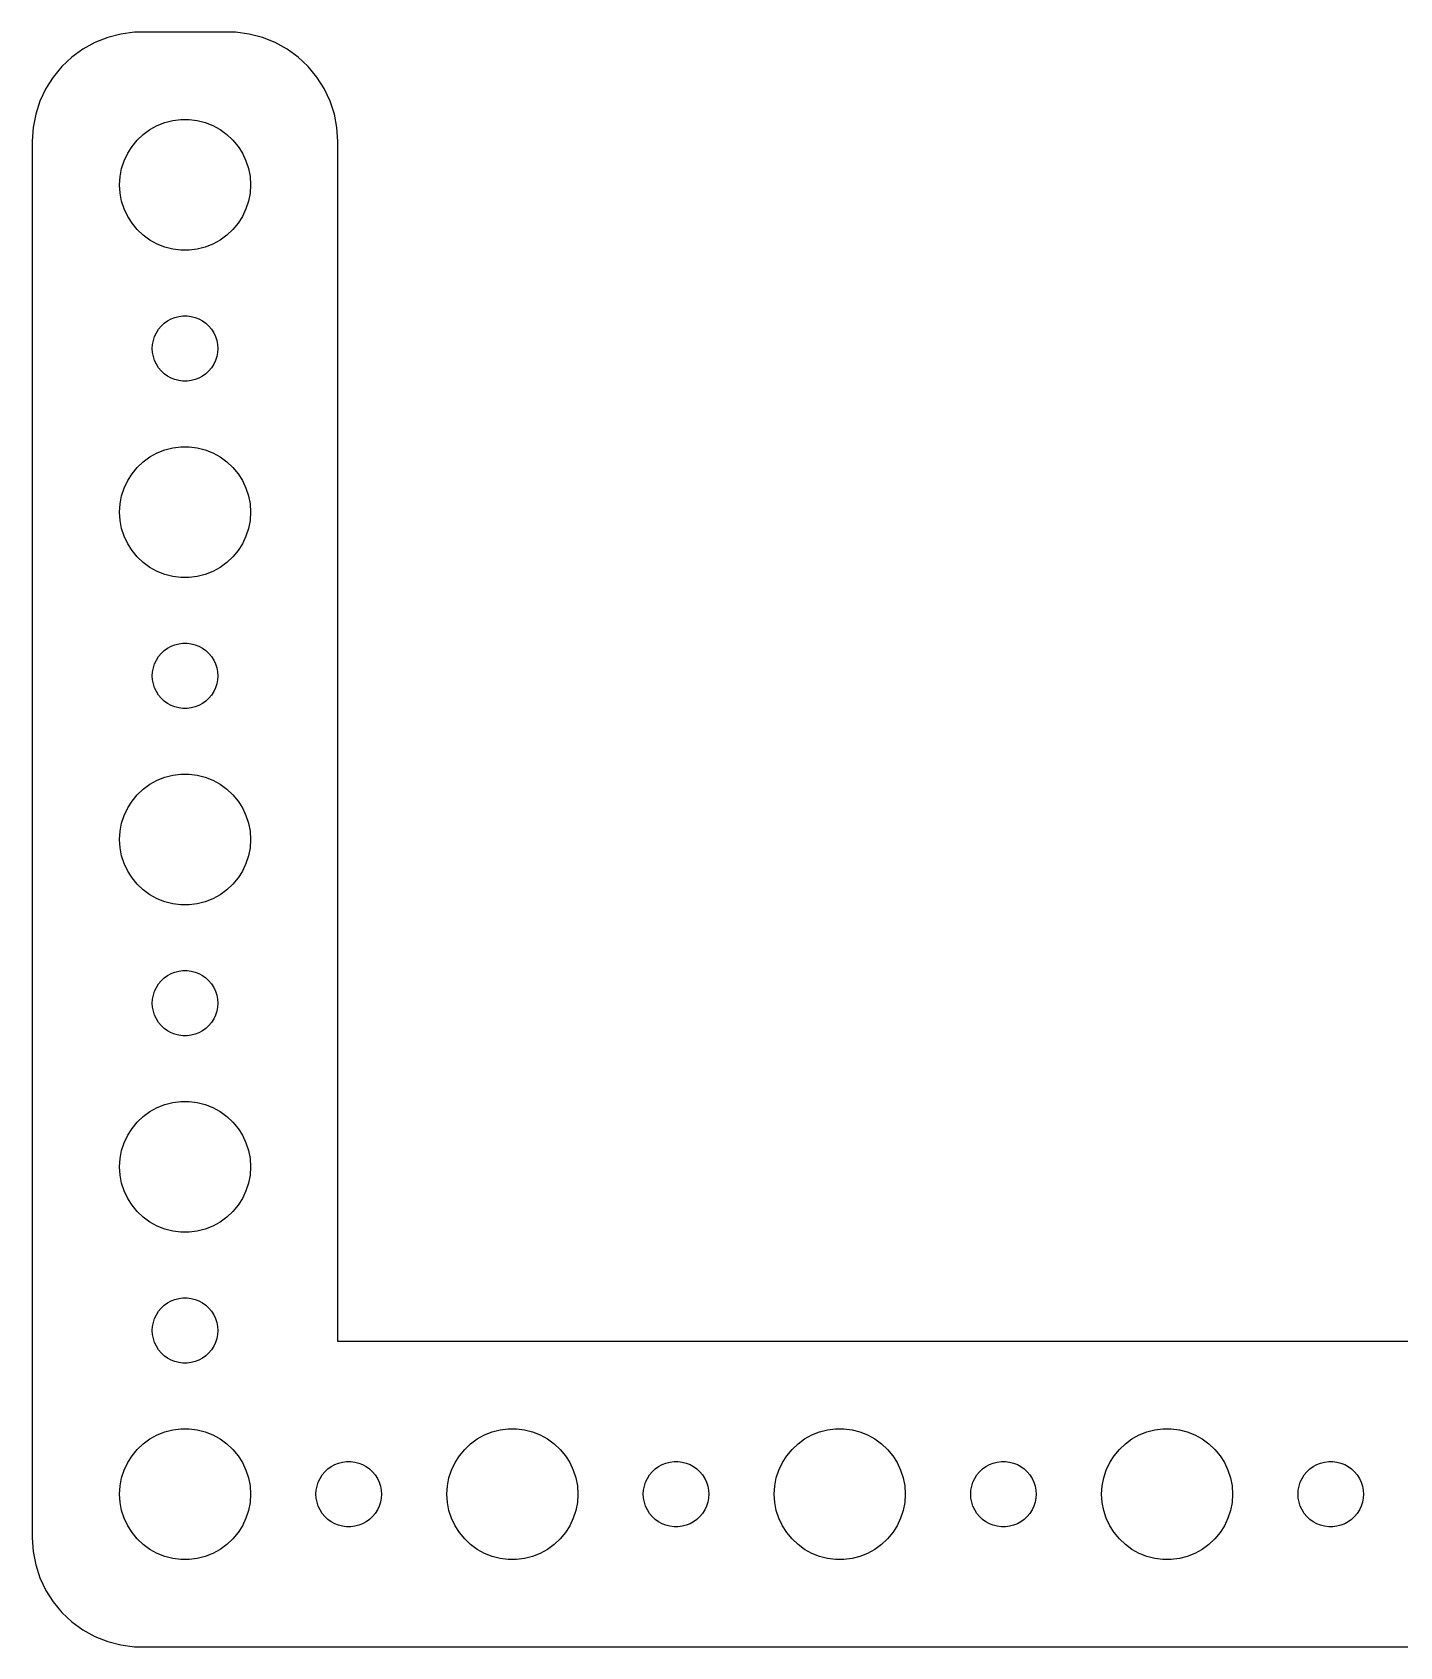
# Model space of a CAD drawing. Header units: metres. Extents: x -67 to 67, y -37 to 37.
# Drawn here: x -67 to -4.3, y -37 to 37 of the extents above; entities that cross this region are included whole.
import ezdxf

# ---------------------------------------------------------------- set-up
doc = ezdxf.new("R2010")
doc.units = ezdxf.units.M

msp = doc.modelspace()

# ---------------------------------------------------------------- linework, layer by layer
for p, q in [((-62.3139, 36.9901), (-62.9369, 36.9114)), ((-57.686, 36.9901), (-62.3139, 36.9901)), ((-57.0631, 36.9114), (-57.686, 36.9901)), ((-64.1289, 36.5241), (-64.6791, 36.2216)), ((-63.5451, 36.7553), (-64.1289, 36.5241)), ((-62.9369, 36.9114), (-63.5451, 36.7553)), ((-56.4549, 36.7553), (-57.0631, 36.9114)), ((-55.8711, 36.5241), (-56.4549, 36.7553)), ((-55.3209, 36.2216), (-55.8711, 36.5241)), ((-65.1871, 35.8526), (-65.6448, 35.4227)), ((-64.6791, 36.2216), (-65.1871, 35.8526)), ((-54.8129, 35.8526), (-55.3209, 36.2216)), ((-54.3551, 35.4227), (-54.8129, 35.8526)), ((-66.0451, 34.9389), (-66.3815, 34.4088)), ((-65.6448, 35.4227), (-66.0451, 34.9389)), ((-53.9549, 34.9389), (-54.3551, 35.4227)), ((-53.6185, 34.4088), (-53.9549, 34.9389)), ((-66.3815, 34.4088), (-66.6489, 33.8406)), ((-53.3511, 33.8406), (-53.6185, 34.4088)), ((-66.6489, 33.8406), (-66.8429, 33.2434)), ((-53.1571, 33.2434), (-53.3511, 33.8406)), ((-66.9606, 32.6267), (-67, 32)), ((-66.8429, 33.2434), (-66.9606, 32.6267)), ((-61.6075, 32.533), (-61.2773, 32.7145)), ((-61.2773, 32.7145), (-60.927, 32.8532)), ((-60.927, 32.8532), (-60.5621, 32.9469)), ((-60.5621, 32.9469), (-60.1884, 32.9941)), ((-60.1884, 32.9941), (-59.8116, 32.9941)), ((-59.8116, 32.9941), (-59.4379, 32.9469)), ((-59.4379, 32.9469), (-59.0729, 32.8532)), ((-59.0729, 32.8532), (-58.7227, 32.7145)), ((-58.7227, 32.7145), (-58.3925, 32.533)), ((-53.0394, 32.6267), (-53.1571, 33.2434)), ((-53, 32), (-53.0394, 32.6267)), ((-67, 32), (-67, -32)), ((-62.427, 31.7634), (-62.1869, 32.0536)), ((-62.1869, 32.0536), (-61.9123, 32.3115)), ((-61.9123, 32.3115), (-61.6075, 32.533)), ((-58.3925, 32.533), (-58.0877, 32.3115)), ((-58.0877, 32.3115), (-57.8131, 32.0536)), ((-57.8131, 32.0536), (-57.5729, 31.7634)), ((-53, -23.0099), (-53, 32)), ((-62.9057, 30.7461), (-62.7893, 31.1044)), ((-62.7893, 31.1044), (-62.6289, 31.4453)), ((-62.6289, 31.4453), (-62.427, 31.7634)), ((-57.5729, 31.7634), (-57.3711, 31.4453)), ((-57.3711, 31.4453), (-57.2107, 31.1044)), ((-57.2107, 31.1044), (-57.0942, 30.7461)), ((-63, 30), (-62.9763, 30.376)), ((-62.9763, 30.376), (-62.9057, 30.7461)), ((-57.0942, 30.7461), (-57.0237, 30.376)), ((-57.0237, 30.376), (-57, 30)), ((-62.9763, 29.624), (-63, 30)), ((-62.9057, 29.2539), (-62.9763, 29.624)), ((-57.0237, 29.624), (-57.0942, 29.2539)), ((-57, 30), (-57.0237, 29.624)), ((-62.7893, 28.8956), (-62.9057, 29.2539)), ((-62.6289, 28.5547), (-62.7893, 28.8956)), ((-57.2107, 28.8956), (-57.3711, 28.5547)), ((-57.0942, 29.2539), (-57.2107, 28.8956)), ((-62.427, 28.2366), (-62.6289, 28.5547)), ((-62.1869, 27.9464), (-62.427, 28.2366)), ((-57.5729, 28.2366), (-57.8131, 27.9464)), ((-57.3711, 28.5547), (-57.5729, 28.2366)), ((-61.9123, 27.6884), (-62.1869, 27.9464)), ((-61.6075, 27.467), (-61.9123, 27.6884)), ((-61.2773, 27.2855), (-61.6075, 27.467)), ((-58.3925, 27.467), (-58.7227, 27.2855)), ((-58.0877, 27.6884), (-58.3925, 27.467)), ((-57.8131, 27.9464), (-58.0877, 27.6884)), ((-60.927, 27.1468), (-61.2773, 27.2855)), ((-60.5621, 27.0531), (-60.927, 27.1468)), ((-60.1884, 27.0059), (-60.5621, 27.0531)), ((-59.8116, 27.0059), (-60.1884, 27.0059)), ((-59.4379, 27.0531), (-59.8116, 27.0059)), ((-59.0729, 27.1468), (-59.4379, 27.0531)), ((-58.7227, 27.2855), (-59.0729, 27.1468)), ((-60.9561, 23.6558), (-60.8037, 23.7665)), ((-60.8037, 23.7665), (-60.6387, 23.8572)), ((-60.6387, 23.8572), (-60.4635, 23.9266)), ((-60.4635, 23.9266), (-60.2811, 23.9734)), ((-60.2811, 23.9734), (-60.0942, 23.997)), ((-60.0942, 23.997), (-59.9058, 23.997)), ((-59.9058, 23.997), (-59.7189, 23.9734)), ((-59.7189, 23.9734), (-59.5365, 23.9266)), ((-59.5365, 23.9266), (-59.3613, 23.8572)), ((-59.3613, 23.8572), (-59.1963, 23.7665)), ((-59.1963, 23.7665), (-59.0439, 23.6558)), ((-61.4529, 22.873), (-61.3947, 23.0522)), ((-61.3947, 23.0522), (-61.3145, 23.2226)), ((-61.3145, 23.2226), (-61.2135, 23.3817)), ((-61.2135, 23.3817), (-61.0934, 23.5268)), ((-61.0934, 23.5268), (-60.9561, 23.6558)), ((-59.0439, 23.6558), (-58.9065, 23.5268)), ((-58.9065, 23.5268), (-58.7865, 23.3817)), ((-58.7865, 23.3817), (-58.6855, 23.2226)), ((-58.6855, 23.2226), (-58.6053, 23.0522)), ((-58.6053, 23.0522), (-58.5471, 22.873)), ((-61.5, 22.5), (-61.4882, 22.688)), ((-61.4882, 22.312), (-61.5, 22.5)), ((-61.4882, 22.688), (-61.4529, 22.873)), ((-61.4529, 22.127), (-61.4882, 22.312)), ((-58.5471, 22.873), (-58.5118, 22.688)), ((-58.5118, 22.312), (-58.5471, 22.127)), ((-58.5118, 22.688), (-58.5, 22.5)), ((-58.5, 22.5), (-58.5118, 22.312)), ((-61.3947, 21.9478), (-61.4529, 22.127)), ((-61.3145, 21.7774), (-61.3947, 21.9478)), ((-61.2135, 21.6183), (-61.3145, 21.7774)), ((-61.0934, 21.4732), (-61.2135, 21.6183)), ((-60.9561, 21.3442), (-61.0934, 21.4732)), ((-58.9065, 21.4732), (-59.0439, 21.3442)), ((-58.7865, 21.6183), (-58.9065, 21.4732)), ((-58.6855, 21.7774), (-58.7865, 21.6183)), ((-58.6053, 21.9478), (-58.6855, 21.7774)), ((-58.5471, 22.127), (-58.6053, 21.9478)), ((-60.8037, 21.2335), (-60.9561, 21.3442)), ((-60.6387, 21.1427), (-60.8037, 21.2335)), ((-60.4635, 21.0734), (-60.6387, 21.1427)), ((-60.2811, 21.0266), (-60.4635, 21.0734)), ((-60.0942, 21.003), (-60.2811, 21.0266)), ((-59.9058, 21.003), (-60.0942, 21.003)), ((-59.7189, 21.0266), (-59.9058, 21.003)), ((-59.5365, 21.0734), (-59.7189, 21.0266)), ((-59.3613, 21.1427), (-59.5365, 21.0734)), ((-59.1963, 21.2335), (-59.3613, 21.1427)), ((-59.0439, 21.3442), (-59.1963, 21.2335)), ((-61.2773, 17.7145), (-60.927, 17.8532)), ((-60.927, 17.8532), (-60.5621, 17.9469)), ((-60.5621, 17.9469), (-60.1884, 17.9941)), ((-60.1884, 17.9941), (-59.8116, 17.9941)), ((-59.8116, 17.9941), (-59.4379, 17.9469)), ((-59.4379, 17.9469), (-59.0729, 17.8532)), ((-59.0729, 17.8532), (-58.7227, 17.7145)), ((-62.427, 16.7634), (-62.1869, 17.0536)), ((-62.1869, 17.0536), (-61.9123, 17.3115)), ((-61.9123, 17.3115), (-61.6075, 17.533)), ((-61.6075, 17.533), (-61.2773, 17.7145)), ((-58.7227, 17.7145), (-58.3925, 17.533)), ((-58.3925, 17.533), (-58.0877, 17.3115)), ((-58.0877, 17.3115), (-57.8131, 17.0536)), ((-57.8131, 17.0536), (-57.5729, 16.7634)), ((-62.7893, 16.1044), (-62.6289, 16.4453)), ((-62.6289, 16.4453), (-62.427, 16.7634)), ((-57.5729, 16.7634), (-57.3711, 16.4453)), ((-57.3711, 16.4453), (-57.2107, 16.1044)), ((-62.9763, 15.376), (-62.9057, 15.7461)), ((-62.9057, 15.7461), (-62.7893, 16.1044)), ((-57.2107, 16.1044), (-57.0942, 15.7461)), ((-57.0942, 15.7461), (-57.0237, 15.376)), ((-63, 15), (-62.9763, 15.376)), ((-62.9763, 14.624), (-63, 15)), ((-57.0237, 15.376), (-57, 15)), ((-57, 15), (-57.0237, 14.624)), ((-62.9057, 14.2539), (-62.9763, 14.624)), ((-62.7893, 13.8956), (-62.9057, 14.2539)), ((-57.0942, 14.2539), (-57.2107, 13.8956)), ((-57.0237, 14.624), (-57.0942, 14.2539)), ((-62.6289, 13.5547), (-62.7893, 13.8956)), ((-62.427, 13.2366), (-62.6289, 13.5547)), ((-57.3711, 13.5547), (-57.5729, 13.2366)), ((-57.2107, 13.8956), (-57.3711, 13.5547)), ((-62.1869, 12.9464), (-62.427, 13.2366)), ((-61.9123, 12.6884), (-62.1869, 12.9464)), ((-61.6075, 12.467), (-61.9123, 12.6884)), ((-58.0877, 12.6884), (-58.3925, 12.467)), ((-57.8131, 12.9464), (-58.0877, 12.6884)), ((-57.5729, 13.2366), (-57.8131, 12.9464)), ((-61.2773, 12.2855), (-61.6075, 12.467)), ((-60.927, 12.1468), (-61.2773, 12.2855)), ((-60.5621, 12.0531), (-60.927, 12.1468)), ((-60.1884, 12.0059), (-60.5621, 12.0531)), ((-59.8116, 12.0059), (-60.1884, 12.0059)), ((-59.4379, 12.0531), (-59.8116, 12.0059)), ((-59.0729, 12.1468), (-59.4379, 12.0531)), ((-58.7227, 12.2855), (-59.0729, 12.1468)), ((-58.3925, 12.467), (-58.7227, 12.2855)), ((-60.6387, 8.85724), (-60.4635, 8.92657)), ((-60.4635, 8.92657), (-60.2811, 8.97342)), ((-60.2811, 8.97342), (-60.0942, 8.99704)), ((-60.0942, 8.99704), (-59.9058, 8.99704)), ((-59.9058, 8.99704), (-59.7189, 8.97342)), ((-59.7189, 8.97342), (-59.5365, 8.92657)), ((-59.5365, 8.92657), (-59.3613, 8.85724)), ((-61.3947, 8.05219), (-61.3145, 8.22263)), ((-61.3145, 8.22263), (-61.2135, 8.38167)), ((-61.2135, 8.38167), (-61.0934, 8.52681)), ((-61.0934, 8.52681), (-60.9561, 8.65576)), ((-60.9561, 8.65576), (-60.8037, 8.76648)), ((-60.8037, 8.76648), (-60.6387, 8.85724)), ((-59.3613, 8.85724), (-59.1963, 8.76648)), ((-59.1963, 8.76648), (-59.0439, 8.65576)), ((-59.0439, 8.65576), (-58.9065, 8.52681)), ((-58.9065, 8.52681), (-58.7865, 8.38167)), ((-58.7865, 8.38167), (-58.6855, 8.22263)), ((-58.6855, 8.22263), (-58.6053, 8.05219)), ((-61.5, 7.5), (-61.4882, 7.68799)), ((-61.4882, 7.312), (-61.5, 7.5)), ((-61.4882, 7.68799), (-61.4529, 7.87303)), ((-61.4529, 7.87303), (-61.3947, 8.05219)), ((-58.6053, 8.05219), (-58.5471, 7.87303)), ((-58.5471, 7.87303), (-58.5118, 7.68799)), ((-58.5118, 7.68799), (-58.5, 7.5)), ((-58.5, 7.5), (-58.5118, 7.312)), ((-61.4529, 7.12695), (-61.4882, 7.312)), ((-61.3947, 6.9478), (-61.4529, 7.12695)), ((-61.3145, 6.77736), (-61.3947, 6.9478)), ((-61.2135, 6.61832), (-61.3145, 6.77736)), ((-58.6855, 6.77736), (-58.7865, 6.61832)), ((-58.6053, 6.9478), (-58.6855, 6.77736)), ((-58.5471, 7.12695), (-58.6053, 6.9478)), ((-58.5118, 7.312), (-58.5471, 7.12695)), ((-61.0934, 6.47318), (-61.2135, 6.61832)), ((-60.9561, 6.34422), (-61.0934, 6.47318)), ((-60.8037, 6.23351), (-60.9561, 6.34422)), ((-60.6387, 6.14275), (-60.8037, 6.23351)), ((-60.4635, 6.07341), (-60.6387, 6.14275)), ((-60.2811, 6.02657), (-60.4635, 6.07341)), ((-60.0942, 6.00294), (-60.2811, 6.02657)), ((-59.9058, 6.00294), (-60.0942, 6.00294)), ((-59.7189, 6.02657), (-59.9058, 6.00294)), ((-59.5365, 6.07341), (-59.7189, 6.02657)), ((-59.3613, 6.14275), (-59.5365, 6.07341)), ((-59.1963, 6.23351), (-59.3613, 6.14275)), ((-59.0439, 6.34422), (-59.1963, 6.23351)), ((-58.9065, 6.47318), (-59.0439, 6.34422)), ((-58.7865, 6.61832), (-58.9065, 6.47318)), ((-60.5621, 2.94685), (-60.1884, 2.99408)), ((-60.1884, 2.99408), (-59.8116, 2.99408)), ((-59.8116, 2.99408), (-59.4379, 2.94685)), ((-62.1869, 2.05363), (-61.9123, 2.31154)), ((-61.9123, 2.31154), (-61.6075, 2.53297)), ((-61.6075, 2.53297), (-61.2773, 2.71448)), ((-61.2773, 2.71448), (-60.927, 2.85316)), ((-60.927, 2.85316), (-60.5621, 2.94685)), ((-59.4379, 2.94685), (-59.0729, 2.85316)), ((-59.0729, 2.85316), (-58.7227, 2.71448)), ((-58.7227, 2.71448), (-58.3925, 2.53297)), ((-58.3925, 2.53297), (-58.0877, 2.31154)), ((-58.0877, 2.31154), (-57.8131, 2.05363)), ((-62.6289, 1.44525), (-62.427, 1.76335)), ((-62.427, 1.76335), (-62.1869, 2.05363)), ((-57.8131, 2.05363), (-57.5729, 1.76335)), ((-57.5729, 1.76335), (-57.3711, 1.44525)), ((-62.9763, 0.37599), (-62.9057, 0.74606)), ((-62.9057, 0.74606), (-62.7893, 1.10437)), ((-62.7893, 1.10437), (-62.6289, 1.44525)), ((-57.3711, 1.44525), (-57.2107, 1.10437)), ((-57.2107, 1.10437), (-57.0942, 0.74606)), ((-57.0942, 0.74606), (-57.0237, 0.37599)), ((-63, 0), (-62.9763, 0.37599)), ((-62.9763, -0.37599), (-63, 0)), ((-57.0237, 0.37599), (-57, 0)), ((-57, 0), (-57.0237, -0.37599)), ((-62.9057, -0.74606), (-62.9763, -0.37599)), ((-57.0237, -0.37599), (-57.0942, -0.74606)), ((-62.7893, -1.10437), (-62.9057, -0.74606)), ((-62.6289, -1.44525), (-62.7893, -1.10437)), ((-62.427, -1.76335), (-62.6289, -1.44525)), ((-57.3711, -1.44525), (-57.5729, -1.76335)), ((-57.2107, -1.10437), (-57.3711, -1.44525)), ((-57.0942, -0.74606), (-57.2107, -1.10437)), ((-62.1869, -2.05363), (-62.427, -1.76335)), ((-61.9123, -2.31154), (-62.1869, -2.05363)), ((-57.8131, -2.05363), (-58.0877, -2.31154)), ((-57.5729, -1.76335), (-57.8131, -2.05363)), ((-61.6075, -2.53297), (-61.9123, -2.31154)), ((-61.2773, -2.71448), (-61.6075, -2.53297)), ((-60.927, -2.85316), (-61.2773, -2.71448)), ((-60.5621, -2.94685), (-60.927, -2.85316)), ((-60.1884, -2.99408), (-60.5621, -2.94685)), ((-59.4379, -2.94685), (-59.8116, -2.99408)), ((-59.0729, -2.85316), (-59.4379, -2.94685)), ((-58.7227, -2.71448), (-59.0729, -2.85316)), ((-58.3925, -2.53297), (-58.7227, -2.71448)), ((-58.0877, -2.31154), (-58.3925, -2.53297)), ((-59.8116, -2.99408), (-60.1884, -2.99408)), ((-61.3145, -6.77736), (-61.2135, -6.61832)), ((-61.2135, -6.61832), (-61.0934, -6.47318)), ((-61.0934, -6.47318), (-60.9561, -6.34422)), ((-60.9561, -6.34422), (-60.8037, -6.23351)), ((-60.8037, -6.23351), (-60.6387, -6.14275)), ((-60.6387, -6.14275), (-60.4635, -6.07341)), ((-60.4635, -6.07341), (-60.2811, -6.02657)), ((-60.2811, -6.02657), (-60.0942, -6.00294)), ((-60.0942, -6.00294), (-59.9058, -6.00294)), ((-59.9058, -6.00294), (-59.7189, -6.02657)), ((-59.7189, -6.02657), (-59.5365, -6.07341)), ((-59.5365, -6.07341), (-59.3613, -6.14275)), ((-59.3613, -6.14275), (-59.1963, -6.23351)), ((-59.1963, -6.23351), (-59.0439, -6.34422)), ((-59.0439, -6.34422), (-58.9065, -6.47318)), ((-58.9065, -6.47318), (-58.7865, -6.61832)), ((-58.7865, -6.61832), (-58.6855, -6.77736)), ((-61.5, -7.5), (-61.4882, -7.312)), ((-61.4882, -7.312), (-61.4529, -7.12695)), ((-61.4529, -7.12695), (-61.3947, -6.9478)), ((-61.3947, -6.9478), (-61.3145, -6.77736)), ((-58.6855, -6.77736), (-58.6053, -6.9478)), ((-58.6053, -6.9478), (-58.5471, -7.12695)), ((-58.5471, -7.12695), (-58.5118, -7.312)), ((-58.5118, -7.312), (-58.5, -7.5)), ((-61.4882, -7.68799), (-61.5, -7.5)), ((-61.4529, -7.87303), (-61.4882, -7.68799)), ((-61.3947, -8.05219), (-61.4529, -7.87303)), ((-61.3145, -8.22263), (-61.3947, -8.05219)), ((-58.6053, -8.05219), (-58.6855, -8.22263)), ((-58.5471, -7.87303), (-58.6053, -8.05219)), ((-58.5118, -7.68799), (-58.5471, -7.87303)), ((-58.5, -7.5), (-58.5118, -7.68799)), ((-61.2135, -8.38167), (-61.3145, -8.22263)), ((-61.0934, -8.52681), (-61.2135, -8.38167)), ((-60.9561, -8.65576), (-61.0934, -8.52681)), ((-60.8037, -8.76648), (-60.9561, -8.65576)), ((-60.6387, -8.85724), (-60.8037, -8.76648)), ((-60.4635, -8.92657), (-60.6387, -8.85724)), ((-59.3613, -8.85724), (-59.5365, -8.92657)), ((-59.1963, -8.76648), (-59.3613, -8.85724)), ((-59.0439, -8.65576), (-59.1963, -8.76648)), ((-58.9065, -8.52681), (-59.0439, -8.65576)), ((-58.7865, -8.38167), (-58.9065, -8.52681)), ((-58.6855, -8.22263), (-58.7865, -8.38167)), ((-60.2811, -8.97342), (-60.4635, -8.92657)), ((-60.0942, -8.99704), (-60.2811, -8.97342)), ((-59.9058, -8.99704), (-60.0942, -8.99704)), ((-59.7189, -8.97342), (-59.9058, -8.99704)), ((-59.5365, -8.92657), (-59.7189, -8.97342)), ((-61.9123, -12.6884), (-61.6075, -12.467)), ((-61.6075, -12.467), (-61.2773, -12.2855)), ((-61.2773, -12.2855), (-60.927, -12.1468)), ((-60.927, -12.1468), (-60.5621, -12.0531)), ((-60.5621, -12.0531), (-60.1884, -12.0059)), ((-60.1884, -12.0059), (-59.8116, -12.0059)), ((-59.8116, -12.0059), (-59.4379, -12.0531)), ((-59.4379, -12.0531), (-59.0729, -12.1468)), ((-59.0729, -12.1468), (-58.7227, -12.2855)), ((-58.7227, -12.2855), (-58.3925, -12.467)), ((-58.3925, -12.467), (-58.0877, -12.6884)), ((-62.6289, -13.5547), (-62.427, -13.2366)), ((-62.427, -13.2366), (-62.1869, -12.9464)), ((-62.1869, -12.9464), (-61.9123, -12.6884)), ((-58.0877, -12.6884), (-57.8131, -12.9464)), ((-57.8131, -12.9464), (-57.5729, -13.2366)), ((-57.5729, -13.2366), (-57.3711, -13.5547)), ((-62.9057, -14.2539), (-62.7893, -13.8956)), ((-62.7893, -13.8956), (-62.6289, -13.5547)), ((-57.3711, -13.5547), (-57.2107, -13.8956)), ((-57.2107, -13.8956), (-57.0942, -14.2539)), ((-63, -15), (-62.9763, -14.624)), ((-62.9763, -14.624), (-62.9057, -14.2539)), ((-57.0942, -14.2539), (-57.0237, -14.624)), ((-57.0237, -14.624), (-57, -15)), ((-62.9763, -15.376), (-63, -15)), ((-62.9057, -15.7461), (-62.9763, -15.376)), ((-57.0237, -15.376), (-57.0942, -15.7461)), ((-57, -15), (-57.0237, -15.376)), ((-62.7893, -16.1044), (-62.9057, -15.7461)), ((-62.6289, -16.4453), (-62.7893, -16.1044)), ((-57.2107, -16.1044), (-57.3711, -16.4453)), ((-57.0942, -15.7461), (-57.2107, -16.1044)), ((-62.427, -16.7634), (-62.6289, -16.4453)), ((-62.1869, -17.0536), (-62.427, -16.7634)), ((-57.5729, -16.7634), (-57.8131, -17.0536)), ((-57.3711, -16.4453), (-57.5729, -16.7634)), ((-61.9123, -17.3115), (-62.1869, -17.0536)), ((-61.6075, -17.533), (-61.9123, -17.3115)), ((-61.2773, -17.7145), (-61.6075, -17.533)), ((-60.927, -17.8532), (-61.2773, -17.7145)), ((-58.7227, -17.7145), (-59.0729, -17.8532)), ((-58.3925, -17.533), (-58.7227, -17.7145)), ((-58.0877, -17.3115), (-58.3925, -17.533)), ((-57.8131, -17.0536), (-58.0877, -17.3115)), ((-60.5621, -17.9469), (-60.927, -17.8532)), ((-60.1884, -17.9941), (-60.5621, -17.9469)), ((-59.8116, -17.9941), (-60.1884, -17.9941)), ((-59.4379, -17.9469), (-59.8116, -17.9941)), ((-59.0729, -17.8532), (-59.4379, -17.9469)), ((-61.0934, -21.4732), (-60.9561, -21.3442)), ((-60.9561, -21.3442), (-60.8037, -21.2335)), ((-60.8037, -21.2335), (-60.6387, -21.1427)), ((-60.6387, -21.1427), (-60.4635, -21.0734)), ((-60.4635, -21.0734), (-60.2811, -21.0266)), ((-60.2811, -21.0266), (-60.0942, -21.003)), ((-60.0942, -21.003), (-59.9058, -21.003)), ((-59.9058, -21.003), (-59.7189, -21.0266)), ((-59.7189, -21.0266), (-59.5365, -21.0734)), ((-59.5365, -21.0734), (-59.3613, -21.1427)), ((-59.3613, -21.1427), (-59.1963, -21.2335)), ((-59.1963, -21.2335), (-59.0439, -21.3442)), ((-59.0439, -21.3442), (-58.9065, -21.4732)), ((-61.4882, -22.312), (-61.4529, -22.127)), ((-61.4529, -22.127), (-61.3947, -21.9478)), ((-61.3947, -21.9478), (-61.3145, -21.7774)), ((-61.3145, -21.7774), (-61.2135, -21.6183)), ((-61.2135, -21.6183), (-61.0934, -21.4732)), ((-58.9065, -21.4732), (-58.7865, -21.6183)), ((-58.7865, -21.6183), (-58.6855, -21.7774)), ((-58.6855, -21.7774), (-58.6053, -21.9478)), ((-58.6053, -21.9478), (-58.5471, -22.127)), ((-58.5471, -22.127), (-58.5118, -22.312)), ((-61.5, -22.5), (-61.4882, -22.312)), ((-61.4882, -22.688), (-61.5, -22.5)), ((-61.4529, -22.873), (-61.4882, -22.688)), ((-61.3947, -23.0522), (-61.4529, -22.873)), ((-58.5471, -22.873), (-58.6053, -23.0522)), ((-58.5118, -22.688), (-58.5471, -22.873)), ((-58.5118, -22.312), (-58.5, -22.5)), ((-58.5, -22.5), (-58.5118, -22.688)), ((-61.3145, -23.2226), (-61.3947, -23.0522)), ((-61.2135, -23.3817), (-61.3145, -23.2226)), ((-61.0934, -23.5268), (-61.2135, -23.3817)), ((-60.9561, -23.6558), (-61.0934, -23.5268)), ((-60.8037, -23.7665), (-60.9561, -23.6558)), ((-59.0439, -23.6558), (-59.1963, -23.7665)), ((-58.9065, -23.5268), (-59.0439, -23.6558)), ((-58.7865, -23.3817), (-58.9065, -23.5268)), ((-58.6855, -23.2226), (-58.7865, -23.3817)), ((-58.6053, -23.0522), (-58.6855, -23.2226)), ((62.3139, -23.0099), (-53, -23.0099)), ((-60.6387, -23.8572), (-60.8037, -23.7665)), ((-60.4635, -23.9266), (-60.6387, -23.8572)), ((-60.2811, -23.9734), (-60.4635, -23.9266)), ((-60.0942, -23.997), (-60.2811, -23.9734)), ((-59.9058, -23.997), (-60.0942, -23.997)), ((-59.7189, -23.9734), (-59.9058, -23.997)), ((-59.5365, -23.9266), (-59.7189, -23.9734)), ((-59.3613, -23.8572), (-59.5365, -23.9266)), ((-59.1963, -23.7665), (-59.3613, -23.8572)), ((-61.6075, -27.467), (-61.2773, -27.2855)), ((-61.2773, -27.2855), (-60.927, -27.1468)), ((-60.927, -27.1468), (-60.5621, -27.0531)), ((-60.5621, -27.0531), (-60.1884, -27.0059)), ((-60.1884, -27.0059), (-59.8116, -27.0059)), ((-59.8116, -27.0059), (-59.4379, -27.0531)), ((-59.4379, -27.0531), (-59.0729, -27.1468)), ((-59.0729, -27.1468), (-58.7227, -27.2855)), ((-58.7227, -27.2855), (-58.3925, -27.467)), ((-46.6075, -27.467), (-46.2773, -27.2855)), ((-46.2773, -27.2855), (-45.927, -27.1468)), ((-45.927, -27.1468), (-45.5621, -27.0531)), ((-45.5621, -27.0531), (-45.1884, -27.0059)), ((-45.1884, -27.0059), (-44.8116, -27.0059)), ((-44.8116, -27.0059), (-44.4379, -27.0531)), ((-44.4379, -27.0531), (-44.0729, -27.1468)), ((-44.0729, -27.1468), (-43.7227, -27.2855)), ((-43.7227, -27.2855), (-43.3925, -27.467)), ((-31.6075, -27.467), (-31.2773, -27.2855)), ((-31.2773, -27.2855), (-30.927, -27.1468)), ((-30.927, -27.1468), (-30.5621, -27.0531)), ((-30.5621, -27.0531), (-30.1884, -27.0059)), ((-30.1884, -27.0059), (-29.8116, -27.0059)), ((-29.8116, -27.0059), (-29.4379, -27.0531)), ((-29.4379, -27.0531), (-29.0729, -27.1468)), ((-29.0729, -27.1468), (-28.7227, -27.2855)), ((-28.7227, -27.2855), (-28.3925, -27.467)), ((-16.6075, -27.467), (-16.2773, -27.2855)), ((-16.2773, -27.2855), (-15.927, -27.1468)), ((-15.927, -27.1468), (-15.5621, -27.0531)), ((-15.5621, -27.0531), (-15.1884, -27.0059)), ((-15.1884, -27.0059), (-14.8116, -27.0059)), ((-14.8116, -27.0059), (-14.4379, -27.0531)), ((-14.4379, -27.0531), (-14.0729, -27.1468)), ((-14.0729, -27.1468), (-13.7227, -27.2855)), ((-13.7227, -27.2855), (-13.3925, -27.467)), ((-62.427, -28.2366), (-62.1869, -27.9464)), ((-62.1869, -27.9464), (-61.9123, -27.6884)), ((-61.9123, -27.6884), (-61.6075, -27.467)), ((-58.3925, -27.467), (-58.0877, -27.6884)), ((-58.0877, -27.6884), (-57.8131, -27.9464)), ((-57.8131, -27.9464), (-57.5729, -28.2366)), ((-47.427, -28.2366), (-47.1869, -27.9464)), ((-47.1869, -27.9464), (-46.9123, -27.6884)), ((-46.9123, -27.6884), (-46.6075, -27.467)), ((-43.3925, -27.467), (-43.0877, -27.6884)), ((-43.0877, -27.6884), (-42.8131, -27.9464)), ((-42.8131, -27.9464), (-42.5729, -28.2366)), ((-32.427, -28.2366), (-32.1869, -27.9464)), ((-32.1869, -27.9464), (-31.9123, -27.6884)), ((-31.9123, -27.6884), (-31.6075, -27.467)), ((-28.3925, -27.467), (-28.0877, -27.6884)), ((-28.0877, -27.6884), (-27.8131, -27.9464)), ((-27.8131, -27.9464), (-27.5729, -28.2366)), ((-17.427, -28.2366), (-17.1869, -27.9464)), ((-17.1869, -27.9464), (-16.9123, -27.6884)), ((-16.9123, -27.6884), (-16.6075, -27.467)), ((-13.3925, -27.467), (-13.0877, -27.6884)), ((-13.0877, -27.6884), (-12.8131, -27.9464)), ((-12.8131, -27.9464), (-12.5729, -28.2366)), ((-62.7893, -28.8956), (-62.6289, -28.5547)), ((-62.6289, -28.5547), (-62.427, -28.2366)), ((-57.5729, -28.2366), (-57.3711, -28.5547)), ((-57.3711, -28.5547), (-57.2107, -28.8956)), ((-53.5934, -28.9732), (-53.4561, -28.8442)), ((-53.4561, -28.8442), (-53.3037, -28.7335)), ((-53.3037, -28.7335), (-53.1387, -28.6427)), ((-53.1387, -28.6427), (-52.9635, -28.5734)), ((-52.9635, -28.5734), (-52.7811, -28.5266)), ((-52.7811, -28.5266), (-52.5942, -28.503)), ((-52.5942, -28.503), (-52.4058, -28.503)), ((-52.4058, -28.503), (-52.2189, -28.5266)), ((-52.2189, -28.5266), (-52.0365, -28.5734)), ((-52.0365, -28.5734), (-51.8613, -28.6427)), ((-51.8613, -28.6427), (-51.6963, -28.7335)), ((-51.6963, -28.7335), (-51.5439, -28.8442)), ((-51.5439, -28.8442), (-51.4065, -28.9732)), ((-47.7893, -28.8956), (-47.6289, -28.5547)), ((-47.6289, -28.5547), (-47.427, -28.2366)), ((-42.5729, -28.2366), (-42.3711, -28.5547)), ((-42.3711, -28.5547), (-42.2107, -28.8956)), ((-38.5934, -28.9732), (-38.4561, -28.8442)), ((-38.4561, -28.8442), (-38.3037, -28.7335)), ((-38.3037, -28.7335), (-38.1387, -28.6427)), ((-38.1387, -28.6427), (-37.9635, -28.5734)), ((-37.9635, -28.5734), (-37.7811, -28.5266)), ((-37.7811, -28.5266), (-37.5942, -28.503)), ((-37.5942, -28.503), (-37.4058, -28.503)), ((-37.4058, -28.503), (-37.2189, -28.5266)), ((-37.2189, -28.5266), (-37.0365, -28.5734)), ((-37.0365, -28.5734), (-36.8613, -28.6427)), ((-36.8613, -28.6427), (-36.6963, -28.7335)), ((-36.6963, -28.7335), (-36.5439, -28.8442)), ((-36.5439, -28.8442), (-36.4065, -28.9732)), ((-32.7893, -28.8956), (-32.6289, -28.5547)), ((-32.6289, -28.5547), (-32.427, -28.2366)), ((-27.5729, -28.2366), (-27.3711, -28.5547)), ((-27.3711, -28.5547), (-27.2107, -28.8956)), ((-23.5934, -28.9732), (-23.4561, -28.8442)), ((-23.4561, -28.8442), (-23.3037, -28.7335)), ((-23.3037, -28.7335), (-23.1387, -28.6427)), ((-23.1387, -28.6427), (-22.9635, -28.5734)), ((-22.9635, -28.5734), (-22.7811, -28.5266)), ((-22.7811, -28.5266), (-22.5942, -28.503)), ((-22.5942, -28.503), (-22.4058, -28.503)), ((-22.4058, -28.503), (-22.2189, -28.5266)), ((-22.2189, -28.5266), (-22.0365, -28.5734)), ((-22.0365, -28.5734), (-21.8613, -28.6427)), ((-21.8613, -28.6427), (-21.6963, -28.7335)), ((-21.6963, -28.7335), (-21.5439, -28.8442)), ((-21.5439, -28.8442), (-21.4065, -28.9732)), ((-17.7893, -28.8956), (-17.6289, -28.5547)), ((-17.6289, -28.5547), (-17.427, -28.2366)), ((-12.5729, -28.2366), (-12.3711, -28.5547)), ((-12.3711, -28.5547), (-12.2107, -28.8956)), ((-8.59344, -28.9732), (-8.45613, -28.8442)), ((-8.45613, -28.8442), (-8.30373, -28.7335)), ((-8.30373, -28.7335), (-8.13866, -28.6427)), ((-8.13866, -28.6427), (-7.96352, -28.5734)), ((-7.96352, -28.5734), (-7.78107, -28.5266)), ((-7.78107, -28.5266), (-7.59418, -28.503)), ((-7.59418, -28.503), (-7.40581, -28.503)), ((-7.40581, -28.503), (-7.21892, -28.5266)), ((-7.21892, -28.5266), (-7.03647, -28.5734)), ((-7.03647, -28.5734), (-6.86133, -28.6427)), ((-6.86133, -28.6427), (-6.69626, -28.7335)), ((-6.69626, -28.7335), (-6.54385, -28.8442)), ((-6.54385, -28.8442), (-6.40654, -28.9732)), ((-62.9763, -29.624), (-62.9057, -29.2539)), ((-62.9057, -29.2539), (-62.7893, -28.8956)), ((-57.2107, -28.8956), (-57.0942, -29.2539)), ((-57.0942, -29.2539), (-57.0237, -29.624)), ((-53.9529, -29.627), (-53.8947, -29.4478)), ((-53.8947, -29.4478), (-53.8145, -29.2774)), ((-53.8145, -29.2774), (-53.7135, -29.1183)), ((-53.7135, -29.1183), (-53.5934, -28.9732)), ((-51.4065, -28.9732), (-51.2865, -29.1183)), ((-51.2865, -29.1183), (-51.1855, -29.2774)), ((-51.1855, -29.2774), (-51.1053, -29.4478)), ((-51.1053, -29.4478), (-51.0471, -29.627)), ((-47.9763, -29.624), (-47.9057, -29.2539)), ((-47.9057, -29.2539), (-47.7893, -28.8956)), ((-42.2107, -28.8956), (-42.0942, -29.2539)), ((-42.0942, -29.2539), (-42.0237, -29.624)), ((-38.9529, -29.627), (-38.8947, -29.4478)), ((-38.8947, -29.4478), (-38.8145, -29.2774)), ((-38.8145, -29.2774), (-38.7135, -29.1183)), ((-38.7135, -29.1183), (-38.5934, -28.9732)), ((-36.4065, -28.9732), (-36.2865, -29.1183)), ((-36.2865, -29.1183), (-36.1855, -29.2774)), ((-36.1855, -29.2774), (-36.1053, -29.4478)), ((-36.1053, -29.4478), (-36.0471, -29.627)), ((-32.9763, -29.624), (-32.9057, -29.2539)), ((-32.9057, -29.2539), (-32.7893, -28.8956)), ((-27.2107, -28.8956), (-27.0942, -29.2539)), ((-27.0942, -29.2539), (-27.0237, -29.624)), ((-23.9529, -29.627), (-23.8947, -29.4478)), ((-23.8947, -29.4478), (-23.8145, -29.2774)), ((-23.8145, -29.2774), (-23.7135, -29.1183)), ((-23.7135, -29.1183), (-23.5934, -28.9732)), ((-21.4065, -28.9732), (-21.2865, -29.1183)), ((-21.2865, -29.1183), (-21.1855, -29.2774)), ((-21.1855, -29.2774), (-21.1053, -29.4478)), ((-21.1053, -29.4478), (-21.0471, -29.627)), ((-17.9763, -29.624), (-17.9057, -29.2539)), ((-17.9057, -29.2539), (-17.7893, -28.8956)), ((-12.2107, -28.8956), (-12.0942, -29.2539)), ((-12.0942, -29.2539), (-12.0237, -29.624)), ((-8.95287, -29.627), (-8.89465, -29.4478)), ((-8.89465, -29.4478), (-8.81445, -29.2774)), ((-8.81445, -29.2774), (-8.71352, -29.1183)), ((-8.71352, -29.1183), (-8.59344, -28.9732)), ((-6.40654, -28.9732), (-6.28647, -29.1183)), ((-6.28647, -29.1183), (-6.18553, -29.2774)), ((-6.18553, -29.2774), (-6.10533, -29.4478)), ((-6.10533, -29.4478), (-6.04712, -29.627)), ((-63, -30), (-62.9763, -29.624)), ((-62.9763, -30.376), (-63, -30)), ((-57.0237, -29.624), (-57, -30)), ((-57, -30), (-57.0237, -30.376)), ((-54, -30), (-53.9882, -29.812)), ((-53.9882, -30.188), (-54, -30)), ((-53.9882, -29.812), (-53.9529, -29.627)), ((-53.9529, -30.373), (-53.9882, -30.188)), ((-51.0471, -29.627), (-51.0118, -29.812)), ((-51.0118, -30.188), (-51.0471, -30.373)), ((-51.0118, -29.812), (-51, -30)), ((-51, -30), (-51.0118, -30.188)), ((-48, -30), (-47.9763, -29.624)), ((-47.9763, -30.376), (-48, -30)), ((-42.0237, -29.624), (-42, -30)), ((-42, -30), (-42.0237, -30.376)), ((-39, -30), (-38.9882, -29.812)), ((-38.9882, -30.188), (-39, -30)), ((-38.9882, -29.812), (-38.9529, -29.627)), ((-38.9529, -30.373), (-38.9882, -30.188)), ((-36.0471, -29.627), (-36.0118, -29.812)), ((-36.0118, -30.188), (-36.0471, -30.373)), ((-36.0118, -29.812), (-36, -30)), ((-36, -30), (-36.0118, -30.188)), ((-33, -30), (-32.9763, -29.624)), ((-32.9763, -30.376), (-33, -30)), ((-27.0237, -29.624), (-27, -30)), ((-27, -30), (-27.0237, -30.376)), ((-24, -30), (-23.9882, -29.812)), ((-23.9882, -30.188), (-24, -30)), ((-23.9882, -29.812), (-23.9529, -29.627)), ((-23.9529, -30.373), (-23.9882, -30.188)), ((-21.0471, -29.627), (-21.0118, -29.812)), ((-21.0118, -30.188), (-21.0471, -30.373)), ((-21.0118, -29.812), (-21, -30)), ((-21, -30), (-21.0118, -30.188)), ((-18, -30), (-17.9763, -29.624)), ((-17.9763, -30.376), (-18, -30)), ((-12.0237, -29.624), (-12, -30)), ((-12, -30), (-12.0237, -30.376)), ((-9, -30), (-8.98816, -29.812)), ((-8.98816, -30.188), (-9, -30)), ((-8.98816, -29.812), (-8.95287, -29.627)), ((-8.95287, -30.373), (-8.98816, -30.188)), ((-6.04712, -29.627), (-6.01183, -29.812)), ((-6.01183, -30.188), (-6.04712, -30.373)), ((-6.01183, -29.812), (-6, -30)), ((-6, -30), (-6.01183, -30.188)), ((-62.9057, -30.7461), (-62.9763, -30.376)), ((-62.7893, -31.1044), (-62.9057, -30.7461)), ((-57.0942, -30.7461), (-57.2107, -31.1044)), ((-57.0237, -30.376), (-57.0942, -30.7461)), ((-53.8947, -30.5522), (-53.9529, -30.373)), ((-53.8145, -30.7226), (-53.8947, -30.5522)), ((-53.7135, -30.8817), (-53.8145, -30.7226)), ((-53.5934, -31.0268), (-53.7135, -30.8817)), ((-53.4561, -31.1558), (-53.5934, -31.0268)), ((-51.4065, -31.0268), (-51.5439, -31.1558)), ((-51.2865, -30.8817), (-51.4065, -31.0268)), ((-51.1855, -30.7226), (-51.2865, -30.8817)), ((-51.1053, -30.5522), (-51.1855, -30.7226)), ((-51.0471, -30.373), (-51.1053, -30.5522)), ((-47.9057, -30.7461), (-47.9763, -30.376)), ((-47.7893, -31.1044), (-47.9057, -30.7461)), ((-42.0942, -30.7461), (-42.2107, -31.1044)), ((-42.0237, -30.376), (-42.0942, -30.7461)), ((-38.8947, -30.5522), (-38.9529, -30.373)), ((-38.8145, -30.7226), (-38.8947, -30.5522)), ((-38.7135, -30.8817), (-38.8145, -30.7226)), ((-38.5934, -31.0268), (-38.7135, -30.8817)), ((-38.4561, -31.1558), (-38.5934, -31.0268)), ((-36.4065, -31.0268), (-36.5439, -31.1558)), ((-36.2865, -30.8817), (-36.4065, -31.0268)), ((-36.1855, -30.7226), (-36.2865, -30.8817)), ((-36.1053, -30.5522), (-36.1855, -30.7226)), ((-36.0471, -30.373), (-36.1053, -30.5522)), ((-32.9057, -30.7461), (-32.9763, -30.376)), ((-32.7893, -31.1044), (-32.9057, -30.7461)), ((-27.0942, -30.7461), (-27.2107, -31.1044)), ((-27.0237, -30.376), (-27.0942, -30.7461)), ((-23.8947, -30.5522), (-23.9529, -30.373)), ((-23.8145, -30.7226), (-23.8947, -30.5522)), ((-23.7135, -30.8817), (-23.8145, -30.7226)), ((-23.5934, -31.0268), (-23.7135, -30.8817)), ((-23.4561, -31.1558), (-23.5934, -31.0268)), ((-21.4065, -31.0268), (-21.5439, -31.1558)), ((-21.2865, -30.8817), (-21.4065, -31.0268)), ((-21.1855, -30.7226), (-21.2865, -30.8817)), ((-21.1053, -30.5522), (-21.1855, -30.7226)), ((-21.0471, -30.373), (-21.1053, -30.5522)), ((-17.9057, -30.7461), (-17.9763, -30.376)), ((-17.7893, -31.1044), (-17.9057, -30.7461)), ((-12.0942, -30.7461), (-12.2107, -31.1044)), ((-12.0237, -30.376), (-12.0942, -30.7461)), ((-8.89465, -30.5522), (-8.95287, -30.373)), ((-8.81445, -30.7226), (-8.89465, -30.5522)), ((-8.71352, -30.8817), (-8.81445, -30.7226)), ((-8.59344, -31.0268), (-8.71352, -30.8817)), ((-8.45613, -31.1558), (-8.59344, -31.0268)), ((-6.40654, -31.0268), (-6.54385, -31.1558)), ((-6.28647, -30.8817), (-6.40654, -31.0268)), ((-6.18553, -30.7226), (-6.28647, -30.8817)), ((-6.10533, -30.5522), (-6.18553, -30.7226)), ((-6.04712, -30.373), (-6.10533, -30.5522)), ((-62.6289, -31.4453), (-62.7893, -31.1044)), ((-62.427, -31.7634), (-62.6289, -31.4453)), ((-62.1869, -32.0536), (-62.427, -31.7634)), ((-57.5729, -31.7634), (-57.8131, -32.0536)), ((-57.3711, -31.4453), (-57.5729, -31.7634)), ((-57.2107, -31.1044), (-57.3711, -31.4453)), ((-53.3037, -31.2665), (-53.4561, -31.1558)), ((-53.1387, -31.3572), (-53.3037, -31.2665)), ((-52.9635, -31.4266), (-53.1387, -31.3572)), ((-52.7811, -31.4734), (-52.9635, -31.4266)), ((-52.5942, -31.497), (-52.7811, -31.4734)), ((-52.4058, -31.497), (-52.5942, -31.497)), ((-52.2189, -31.4734), (-52.4058, -31.497)), ((-52.0365, -31.4266), (-52.2189, -31.4734)), ((-51.8613, -31.3572), (-52.0365, -31.4266)), ((-51.6963, -31.2665), (-51.8613, -31.3572)), ((-51.5439, -31.1558), (-51.6963, -31.2665)), ((-47.6289, -31.4453), (-47.7893, -31.1044)), ((-47.427, -31.7634), (-47.6289, -31.4453)), ((-47.1869, -32.0536), (-47.427, -31.7634)), ((-42.5729, -31.7634), (-42.8131, -32.0536)), ((-42.3711, -31.4453), (-42.5729, -31.7634)), ((-42.2107, -31.1044), (-42.3711, -31.4453)), ((-38.3037, -31.2665), (-38.4561, -31.1558)), ((-38.1387, -31.3572), (-38.3037, -31.2665)), ((-37.9635, -31.4266), (-38.1387, -31.3572)), ((-37.7811, -31.4734), (-37.9635, -31.4266)), ((-37.5942, -31.497), (-37.7811, -31.4734)), ((-37.4058, -31.497), (-37.5942, -31.497)), ((-37.2189, -31.4734), (-37.4058, -31.497)), ((-37.0365, -31.4266), (-37.2189, -31.4734)), ((-36.8613, -31.3572), (-37.0365, -31.4266)), ((-36.6963, -31.2665), (-36.8613, -31.3572)), ((-36.5439, -31.1558), (-36.6963, -31.2665)), ((-32.6289, -31.4453), (-32.7893, -31.1044)), ((-32.427, -31.7634), (-32.6289, -31.4453)), ((-32.1869, -32.0536), (-32.427, -31.7634)), ((-27.5729, -31.7634), (-27.8131, -32.0536)), ((-27.3711, -31.4453), (-27.5729, -31.7634)), ((-27.2107, -31.1044), (-27.3711, -31.4453)), ((-23.3037, -31.2665), (-23.4561, -31.1558)), ((-23.1387, -31.3572), (-23.3037, -31.2665)), ((-22.9635, -31.4266), (-23.1387, -31.3572)), ((-22.7811, -31.4734), (-22.9635, -31.4266)), ((-22.5942, -31.497), (-22.7811, -31.4734)), ((-22.4058, -31.497), (-22.5942, -31.497)), ((-22.2189, -31.4734), (-22.4058, -31.497)), ((-22.0365, -31.4266), (-22.2189, -31.4734)), ((-21.8613, -31.3572), (-22.0365, -31.4266)), ((-21.6963, -31.2665), (-21.8613, -31.3572)), ((-21.5439, -31.1558), (-21.6963, -31.2665)), ((-17.6289, -31.4453), (-17.7893, -31.1044)), ((-17.427, -31.7634), (-17.6289, -31.4453)), ((-17.1869, -32.0536), (-17.427, -31.7634)), ((-12.5729, -31.7634), (-12.8131, -32.0536)), ((-12.3711, -31.4453), (-12.5729, -31.7634)), ((-12.2107, -31.1044), (-12.3711, -31.4453)), ((-8.30373, -31.2665), (-8.45613, -31.1558)), ((-8.13866, -31.3572), (-8.30373, -31.2665)), ((-7.96352, -31.4266), (-8.13866, -31.3572)), ((-7.78107, -31.4734), (-7.96352, -31.4266)), ((-7.59418, -31.497), (-7.78107, -31.4734)), ((-7.40581, -31.497), (-7.59418, -31.497)), ((-7.21892, -31.4734), (-7.40581, -31.497)), ((-7.03647, -31.4266), (-7.21892, -31.4734)), ((-6.86133, -31.3572), (-7.03647, -31.4266)), ((-6.69626, -31.2665), (-6.86133, -31.3572)), ((-6.54385, -31.1558), (-6.69626, -31.2665)), ((-67, -32), (-66.9606, -32.6267)), ((-61.9123, -32.3115), (-62.1869, -32.0536)), ((-61.6075, -32.533), (-61.9123, -32.3115)), ((-61.2773, -32.7145), (-61.6075, -32.533)), ((-58.3925, -32.533), (-58.7227, -32.7145)), ((-58.0877, -32.3115), (-58.3925, -32.533)), ((-57.8131, -32.0536), (-58.0877, -32.3115)), ((-46.9123, -32.3115), (-47.1869, -32.0536)), ((-46.6075, -32.533), (-46.9123, -32.3115)), ((-46.2773, -32.7145), (-46.6075, -32.533)), ((-43.3925, -32.533), (-43.7227, -32.7145)), ((-43.0877, -32.3115), (-43.3925, -32.533)), ((-42.8131, -32.0536), (-43.0877, -32.3115)), ((-31.9123, -32.3115), (-32.1869, -32.0536)), ((-31.6075, -32.533), (-31.9123, -32.3115)), ((-31.2773, -32.7145), (-31.6075, -32.533)), ((-28.3925, -32.533), (-28.7227, -32.7145)), ((-28.0877, -32.3115), (-28.3925, -32.533)), ((-27.8131, -32.0536), (-28.0877, -32.3115)), ((-16.9123, -32.3115), (-17.1869, -32.0536)), ((-16.6075, -32.533), (-16.9123, -32.3115)), ((-16.2773, -32.7145), (-16.6075, -32.533)), ((-13.3925, -32.533), (-13.7227, -32.7145)), ((-13.0877, -32.3115), (-13.3925, -32.533)), ((-12.8131, -32.0536), (-13.0877, -32.3115)), ((-66.9606, -32.6267), (-66.8429, -33.2434)), ((-66.8429, -33.2434), (-66.6489, -33.8406)), ((-60.927, -32.8532), (-61.2773, -32.7145)), ((-60.5621, -32.9469), (-60.927, -32.8532)), ((-60.1884, -32.9941), (-60.5621, -32.9469)), ((-59.8116, -32.9941), (-60.1884, -32.9941)), ((-59.4379, -32.9469), (-59.8116, -32.9941)), ((-59.0729, -32.8532), (-59.4379, -32.9469)), ((-58.7227, -32.7145), (-59.0729, -32.8532)), ((-45.927, -32.8532), (-46.2773, -32.7145)), ((-45.5621, -32.9469), (-45.927, -32.8532)), ((-45.1884, -32.9941), (-45.5621, -32.9469)), ((-44.8116, -32.9941), (-45.1884, -32.9941)), ((-44.4379, -32.9469), (-44.8116, -32.9941)), ((-44.0729, -32.8532), (-44.4379, -32.9469)), ((-43.7227, -32.7145), (-44.0729, -32.8532)), ((-30.927, -32.8532), (-31.2773, -32.7145)), ((-30.5621, -32.9469), (-30.927, -32.8532)), ((-30.1884, -32.9941), (-30.5621, -32.9469)), ((-29.8116, -32.9941), (-30.1884, -32.9941)), ((-29.4379, -32.9469), (-29.8116, -32.9941)), ((-29.0729, -32.8532), (-29.4379, -32.9469)), ((-28.7227, -32.7145), (-29.0729, -32.8532)), ((-15.927, -32.8532), (-16.2773, -32.7145)), ((-15.5621, -32.9469), (-15.927, -32.8532)), ((-15.1884, -32.9941), (-15.5621, -32.9469)), ((-14.8116, -32.9941), (-15.1884, -32.9941)), ((-14.4379, -32.9469), (-14.8116, -32.9941)), ((-14.0729, -32.8532), (-14.4379, -32.9469)), ((-13.7227, -32.7145), (-14.0729, -32.8532)), ((-66.6489, -33.8406), (-66.3815, -34.4088)), ((-66.3815, -34.4088), (-66.0451, -34.9389)), ((-66.0451, -34.9389), (-65.6448, -35.4227)), ((-65.6448, -35.4227), (-65.1871, -35.8526)), ((-65.1871, -35.8526), (-64.6791, -36.2216)), ((-64.6791, -36.2216), (-64.1289, -36.5241)), ((-64.1289, -36.5241), (-63.5451, -36.7553)), ((-63.5451, -36.7553), (-62.9369, -36.9114)), ((-62.9369, -36.9114), (-62.3139, -36.9901)), ((-62.3139, -36.9901), (62.3139, -36.9901))]:
    msp.add_line(p, q)

doc.saveas('drawing.dxf')
